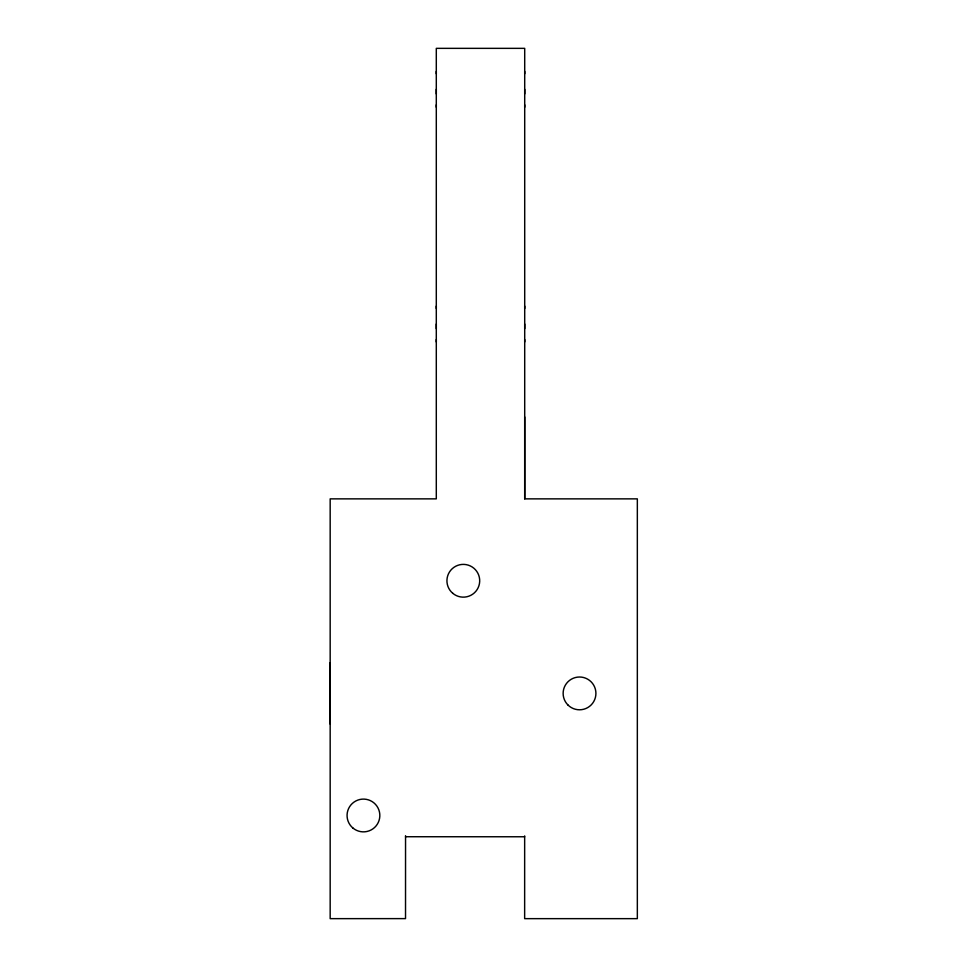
<?xml version="1.0" encoding="UTF-8"?>
<svg xmlns="http://www.w3.org/2000/svg" width="967" height="967" viewBox="0 0 967 967"><rect width="100%" height="100%" fill="white"/><g stroke="black" fill="none" stroke-linecap="round" stroke-linejoin="round"><path stroke-width="1.45" d="M330.17 724.09L330.17 662.661M405.548 835.693L405.524 918.614L330.17 918.65L330.17 498.863L436.298 498.863L436.298 48.35L524.706 48.35L524.706 498.863L637.338 498.863L637.338 918.65L524.646 918.65L524.658 835.911M436.298 341.943L436.298 339.538M436.298 328.659L436.298 324.018M436.298 308.497L436.298 306.104M436.298 107.228L436.298 104.823M436.298 93.944L436.298 89.302M436.298 73.782L436.298 71.389M524.706 498.863L524.706 416.946M524.706 341.943L524.706 339.538M524.706 328.659L524.706 324.018M524.706 308.497L524.706 306.104M524.706 107.228L524.706 104.823M524.706 93.944L524.706 89.302M524.706 73.782L524.706 71.389M405.548 836.733L524.658 836.769M567.98 705.028A16.379 16.379 0 0 0 595.37 697.582A16.379 16.379 0 0 0 575.22 677.589A16.379 16.379 0 0 0 567.98 705.028M352.919 828.03A16.379 16.379 0 0 0 379.584 818.324A16.379 16.379 0 0 0 357.85 800.084A16.379 16.379 0 0 0 352.919 828.03M452.786 593.315A16.379 16.379 0 0 0 479.451 583.609A16.379 16.379 0 0 0 457.717 565.369A16.379 16.379 0 0 0 452.786 593.315"/></g></svg>
